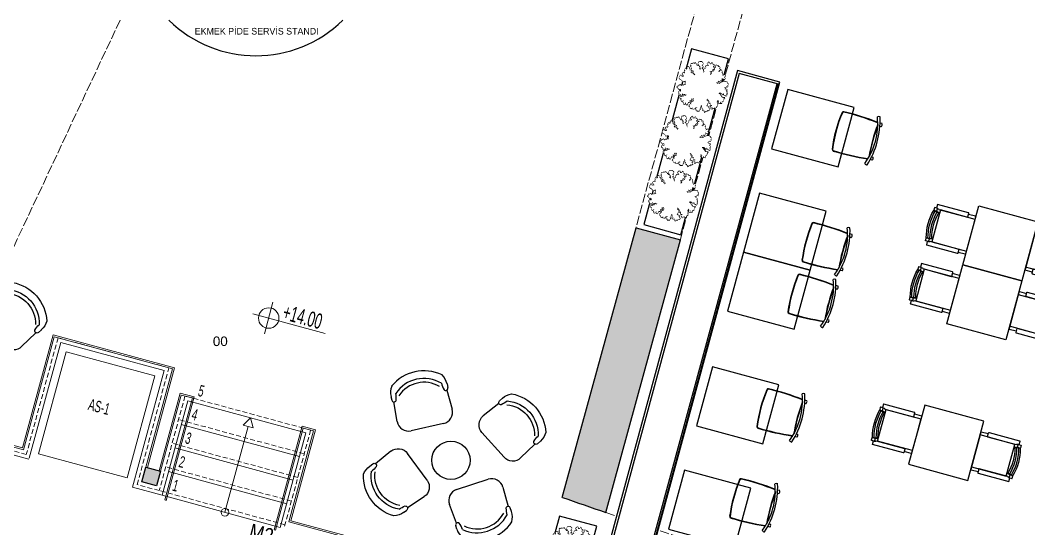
# Model space of a CAD drawing. Header units: millimetres. Extents: x 24907 to 30960, y 3978 to 9944.
# Drawn here: x 27360 to 28677, y 7295 to 7959 of the extents above; entities that cross this region are included whole.
import ezdxf
from ezdxf.enums import TextEntityAlignment as Align

# ---------------------------------------------------------------- set-up
doc = ezdxf.new("R2010")
doc.units = ezdxf.units.MM
doc.set_wipeout_variables(frame=1)
for name, pattern in [('ACAD_ISO02W100', [15, 12, -3]), ('DOT', [6.35, 0, -6.35]), ('HIDDEN', [9.525, 6.35, -3.175])]:
    doc.linetypes.add(name, pattern=pattern)
for name, color, linetype in [('200-EquipID-2d', 7, 'Continuous'), ('7-DEC-FURN', 8, 'Continuous'), ('A-bitki', 252, 'Continuous'), ('A-tefris', 31, 'Continuous'), ('A-wipeout', 120, 'Continuous')]:
    doc.layers.add(name, color=color, linetype=linetype)
for name, color, linetype, lineweight in [('apn', 100, 'Continuous', 20), ('iz', 241, 'DOT', 13), ('kl', 5, 'Continuous', 25), ('mr', 124, 'Continuous', 13), ('p1', 8, 'HIDDEN', 13), ('pr1', 181, 'Continuous', 13), ('y2', 52, 'Continuous', 13), ('y3', 3, 'Continuous', 13), ('y5', 170, 'Continuous', 13), ('ç-kl', 30, 'Continuous', 25)]:
    doc.layers.add(name, color=color, linetype=linetype, lineweight=lineweight)
doc.layers.add('skl', color=7, linetype='Continuous', lineweight=13, true_color=0x787878)
doc.styles.add('ARIAL', font='arial.ttf', dxfattribs={"width": 0.6, "height": 50})
doc.styles.add('olcu1-100', font='arial.ttf', dxfattribs={"width": 0.6, "height": 22.5})
doc.styles.add('ROMANS', font='micross.ttf')
doc.styles.add('STYLE5', font='arial.ttf', dxfattribs={"width": 0.6})
doc.styles.add('TAKSİM', font='GOTHIC.TTF', dxfattribs={"height": 20})

# ---------------------------------------------------------------- blocks, each defined once
blk = doc.blocks.new('kot-p')
for p, q in [((0, 24), (0, -24)), ((86.1, 0), (-24, 0))]:
    blk.add_line(p, q)
blk.add_circle((0, 0), 15)
blk = doc.blocks.new('xfykhl')
for p, q in [((140396.7, 69816.5), (140440.2, 69816.5)), ((140383.1, 69774.9), (140381.7, 69800.8)), ((140455.2, 69800.8), (140454, 69774.8)), ((140381, 69767), (140381, 69772)), ((140456, 69767), (140456, 69772))]:
    blk.add_line(p, q)
for centre, radius, start, end in [((140396.7, 69801.5), 15, 90, 182.6407), ((140440.2, 69801.5), 15, 357.3593, 90), ((140384, 69772), 3, 33.0059, 180), ((140403.9, 69766.8), 22.9, 179.4957, 213.4796), ((140347.1, 69763), 40.8, 2.4019, 15.1399), ((140418.5, 69796.8), 44.4, 226.3972, 313.6028), ((140418.5, 69796.8), 39.4, 226.3972, 313.6028), ((140489.8, 69763), 40.8, 164.8601, 177.5981), ((140453, 69772), 3, 0, 146.9941), ((140433, 69766.8), 22.9, 326.5204, 0.5043), ((140418.5, 69796.8), 54.4, 231.7044, 308.2956)]:
    blk.add_arc(centre, radius, start, end)
blk = doc.blocks.new('sandalye-01-p')
blk.add_wipeout([(57.7, 0), (57.2, 8.1), (55.2, 18.5), (54.7, 18.5), (55.2, 19), (55.2, 22), (54.7, 22.5), (52.3, 22.5), (52.3, 27.5), (10.5, 27.5), (10, 27), (10, 25.5), (0.5, 25.5), (0, 25), (0, -25), (0.5, -25.5), (10, -25.5), (10, -27), (10.5, -27.5), (51.8, -27.5), (52.3, -27), (52.3, -22.5), (54.7, -22.5), (55.2, -22), (55.2, -19), (54.7, -18.5), (55.2, -18.5), (56.8, -10.8)])
for p, q in [((51.2, 18.5), (47, 17.5)), ((48.1, 17.3), (47, 17.3)), ((52.9, 18.5), (48.1, 17.3)), ((51.2, 22.5), (49.1, 22)), ((49.1, 21.5), (49.1, 22)), ((51.2, 18.5), (55.2, 18.5)), ((48.1, -17.3), (47, -17.3)), ((51.2, -18.5), (47, -17.5)), ((53, -18.5, 0), (48.1, -17.3, 0)), ((49.1, -21.5), (49.1, -22)), ((51.2, -22.5), (49.1, -22)), ((51.2, -22.5), (49.1, -22)), ((51.2, -18.5), (55.2, -18.5))]:
    blk.add_line(p, q)
for points in [[(49.1, 21.5), (10.5, 21.5, -0.414214), (10, 22), (10, 27, -0.414214), (10.5, 27.5), (52.3, 27.5), (52.3, 22.5)], [(10, -25.5), (0.5, -25.5, -0.414214), (0, -25), (0, 25, -0.414214), (0.5, 25.5), (10, 25.5)], [(49.1, -21.5), (10.5, -21.5, 0.414214), (10, -22), (10, -27, 0.414214), (10.5, -27.5), (51.8, -27.5, 0.414214), (52.3, -27), (52.3, -22.5)]]:
    blk.add_lwpolyline(points, format="xyb")
blk.add_lwpolyline([(0, -21.5), (0, 21.5), (47, 21.5), (47, -21.5)], close=True)
for points in [[(51.7, 22.5), (54.7, 22.5, -0.414214), (55.2, 22), (55.2, 19, -0.414214), (54.7, 18.5), (51.7, 18.5, -0.414214), (51.2, 19), (51.2, 22, -0.414214)], [(51.7, -22.5), (54.7, -22.5, 0.414214), (55.2, -22), (55.2, -19, 0.414214), (54.7, -18.5), (51.7, -18.5, 0.414214), (51.2, -19), (51.2, -22, 0.414214)]]:
    blk.add_lwpolyline(points, format="xyb", close=True)
for centre, radius, start, end in [((-17.3, 0), 67.7, 345.1598, 14.8482), ((-16.2, 0, 0), 68.9, 344.9605, 15.0473), ((-15.2, 0, 0), 68.9, 15.5809, 15.5887), ((-12.2, 0), 67.7, 344.1276, 15.8724), ((-11.2, 0), 68.9, 344.4113, 15.5887)]:
    blk.add_arc(centre, radius, start, end)
blk = doc.blocks.new('masa-02-p')
at = {"xscale": -1}
blk.add_blockref('sandalye-01-p', (-40, -40), dxfattribs=at)
blk.add_blockref('sandalye-01-p', (40, -40))
blk.add_wipeout([(-40, 0), (40, 0), (40, -80), (-40, -80)]).dxf.layer = 'A-wipeout'
blk.add_lwpolyline([(-40, 0), (40, 0), (40, -80), (-40, -80)], close=True)
blk = doc.blocks.new('masa-01-p')
at = {"xscale": -1}
for p in [(-40, -40), (-40, -120)]:
    blk.add_blockref('sandalye-01-p', p, dxfattribs=at)
for p in [(40, -40), (40, -120)]:
    blk.add_blockref('sandalye-01-p', p)
blk.add_wipeout([(-40, 0), (40, 0), (40, -80), (-40, -80)]).dxf.layer = 'A-wipeout'
blk.add_lwpolyline([(-40, 0), (40, 0), (40, -80), (-40, -80)], close=True)
blk.add_wipeout([(-40, -80), (40, -80), (40, -160), (-40, -160)]).dxf.layer = 'A-wipeout'
blk.add_lwpolyline([(-40, -80), (40, -80), (40, -160), (-40, -160)], close=True)
blk = doc.blocks.new('saksı2')
blk.add_wipeout([(138961.9, 69047.1), (138961.9, 68996.9), (139199.8, 68996.9), (139199.8, 69047.1)]).dxf.layer = 'A-wipeout'
at = {"ltscale": 100}
blk.add_lwpolyline([(139199.8, 68996.9), (139199.8, 69047.1), (138961.9, 69047.1), (138961.9, 68996.9)], close=True, dxfattribs=at)
blk = doc.blocks.new('WERGG')
for points in [[(-30.77, 3.19), (-30.79, 3.1), (-30.71, 3.01), (-30.76, 2.92), (-30.86, 2.96), (-30.87, 2.84), (-31.02, 2.84), (-31.12, 2.71), (-31.22, 2.81), (-31.34, 2.7), (-31.42, 2.73), (-31.36, 2.6), (-31.5, 2.54), (-31.34, 2.45), (-31.22, 2.35), (-31.15, 2.43), (-31.02, 2.38), (-30.99, 2.27), (-31, 2.18), (-31.15, 2.2), (-31.22, 2.07), (-31.2, 2), (-31.1, 2.04), (-31.09, 1.88), (-31, 1.83), (-30.97, 1.93), (-30.89, 1.93), (-30.89, 1.83), (-30.79, 1.91), (-30.87, 2.08), (-30.69, 1.96), (-30.57, 2.07), (-30.46, 2), (-30.36, 2.08), (-30.4, 1.9), (-30.54, 1.96), (-30.57, 1.8), (-30.72, 1.78), (-30.78, 1.67), (-30.93, 1.63), (-30.87, 1.51), (-30.75, 1.55), (-30.73, 1.37), (-30.66, 1.29), (-30.47, 1.45), (-30.54, 1.25), (-30.43, 1.22), (-30.43, 1.11), (-30.32, 1.08), (-30.22, 1.32), (-30.2, 1.14), (-30.06, 1.08), (-30.02, 1.36), (-29.85, 1.39), (-29.94, 1.55), (-29.69, 1.62), (-29.84, 1.72), (-29.77, 1.82), (-29.65, 1.79), (-29.62, 1.91), (-29.52, 1.69), (-29.55, 1.53), (-29.67, 1.5), (-29.69, 1.36), (-29.77, 1.4), (-29.65, 1.24), (-29.79, 1.22), (-29.75, 1.13), (-29.86, 1.04), (-29.72, 1), (-29.69, 0.89), (-29.53, 0.85), (-29.43, 1), (-29.44, 0.85), (-29.29, 0.85), (-29.18, 0.97), (-29.2, 1.07), (-29.1, 1.05), (-29.08, 1.11), (-28.99, 1.04), (-29.09, 0.99), (-29.11, 0.85), (-28.93, 0.85), (-28.97, 0.75), (-28.81, 0.79), (-28.72, 0.81), (-28.72, 0.97), (-28.78, 1), (-28.64, 1.01), (-28.75, 1.06), (-28.69, 1.1), (-28.75, 1.22), (-28.67, 1.28), (-28.72, 1.37), (-28.65, 1.44), (-28.56, 1.29), (-28.59, 1.21), (-28.45, 1.16), (-28.43, 0.97), (-28.33, 1.06), (-28.3, 0.96), (-28.18, 0.95), (-28.21, 0.82), (-28.06, 1), (-27.96, 0.99), (-27.99, 1.1), (-27.83, 1.1), (-27.82, 1.18), (-27.75, 1.15), (-27.83, 1.27), (-27.96, 1.34), (-27.86, 1.45), (-28.17, 1.46), (-28.1, 1.82), (-28.14, 1.9), (-28.11, 1.99), (-28.24, 1.94), (-28.32, 2.09), (-28.27, 2.2), (-27.99, 1.99), (-27.97, 1.81), (-27.87, 1.89), (-27.81, 1.74), (-27.82, 1.62), (-27.66, 1.7), (-27.63, 1.62), (-27.76, 1.52), (-27.63, 1.47), (-27.66, 1.35), (-27.55, 1.35), (-27.53, 1.52), (-27.43, 1.42), (-27.37, 1.54), (-27.25, 1.44), (-27.22, 1.64), (-27.1, 1.79), (-27.19, 1.82), (-27.16, 1.91), (-27.18, 2.01), (-27.16, 2.06), (-27.28, 2.11), (-27.24, 2.25), (-27.25, 2.35), (-27.08, 2.28), (-27.1, 2.14), (-27.02, 2.04), (-26.92, 2.11), (-26.98, 2.26), (-26.86, 2.19), (-26.88, 2.12), (-26.75, 2.15), (-26.82, 2.28), (-26.64, 2.41), (-26.69, 2.46), (-26.67, 2.58), (-26.74, 2.6), (-26.59, 2.72), (-26.91, 2.66), (-26.89, 2.77), (-27, 2.7), (-26.99, 2.82), (-27.11, 2.86), (-27.19, 2.88), (-27.14, 2.96), (-27.29, 2.96), (-27.33, 3.04), (-27.16, 3.13), (-26.97, 3.05), (-26.85, 2.98), (-26.9, 3.11), (-26.79, 3.11), (-26.77, 2.99), (-26.64, 3.01), (-26.56, 2.95), (-26.48, 3.02), (-26.57, 3.11), (-26.47, 3.19), (-26.61, 3.21), (-26.54, 3.32), (-26.71, 3.43), (-26.59, 3.56), (-26.74, 3.58), (-26.85, 3.56), (-26.82, 3.66), (-26.96, 3.66), (-26.77, 3.81), (-26.75, 3.87), (-26.62, 3.88), (-26.63, 3.94), (-26.73, 3.99), (-26.64, 4.04), (-26.66, 4.16), (-26.79, 4.18), (-26.75, 4.28), (-26.93, 4.29), (-27.03, 4.29), (-27.18, 4.23), (-27.39, 4.07), (-27.48, 3.93), (-27.58, 3.98), (-27.71, 3.88), (-27.85, 3.96), (-27.7, 4.07), (-27.71, 4.21), (-27.56, 4.14), (-27.51, 4.29), (-27.38, 4.28), (-27.38, 4.43), (-27.42, 4.53), (-27.14, 4.53), (-27.08, 4.6), (-27.21, 4.7), (-27.14, 4.82), (-27.18, 4.95), (-27.43, 4.76), (-27.38, 4.91), (-27.51, 4.92), (-27.5, 5.09), (-27.59, 5.07), (-27.57, 5.21), (-27.72, 5.31), (-27.76, 5.13), (-27.84, 5.14), (-27.82, 5.05), (-27.92, 5.1), (-27.86, 5.26), (-27.77, 5.32), (-27.92, 5.4), (-27.87, 5.46), (-27.87, 5.54), (-28.11, 5.52), (-28.04, 5.63), (-28.22, 5.63), (-28.32, 5.62), (-28.23, 5.41), (-28.36, 5.37), (-28.29, 5.2), (-28.36, 5.07), (-28.28, 5.05), (-28.5, 4.93), (-28.54, 4.76), (-28.48, 4.73), (-28.56, 4.6), (-28.63, 4.57), (-28.66, 4.78), (-28.76, 4.86), (-28.52, 5), (-28.59, 5.08), (-28.47, 5.17), (-28.41, 5.29), (-28.55, 5.41), (-28.56, 5.51), (-28.43, 5.58), (-28.67, 5.64), (-28.74, 5.81), (-28.8, 5.61), (-28.96, 5.57), (-28.99, 5.71), (-29.1, 5.73), (-29.09, 5.64), (-29.21, 5.57), (-29.09, 5.5), (-28.98, 5.41), (-29.07, 5.33), (-29.27, 5.3), (-29.14, 5.18), (-29.27, 5.24), (-29.27, 5.09), (-29.21, 5.03), (-29.36, 4.92), (-29.27, 4.73), (-29.26, 4.55), (-29.43, 4.84), (-29.57, 4.98), (-29.65, 4.96), (-29.5, 5.16), (-29.67, 5.23), (-29.61, 5.35), (-29.58, 5.48), (-29.76, 5.59), (-29.93, 5.54), (-30.04, 5.47), (-30.05, 5.33), (-29.91, 5.18), (-29.79, 5.1), (-29.71, 4.93), (-29.66, 4.81), (-29.85, 4.83), (-29.87, 5.04), (-29.95, 5.14), (-30.07, 5.06), (-30.09, 5.2), (-30.14, 5.08), (-30.19, 5.22), (-30.28, 5.22), (-30.38, 5.35), (-30.38, 5.21), (-30.54, 5.24), (-30.57, 5.13), (-30.68, 5.14), (-30.76, 5.06), (-30.64, 4.97), (-30.75, 4.87), (-30.6, 4.86), (-30.64, 4.75), (-30.52, 4.7), (-30.53, 4.59), (-30.42, 4.5), (-30.31, 4.53), (-30.28, 4.44), (-30.22, 4.34), (-30.25, 4.27), (-30.06, 4.26), (-30.11, 4.09), (-30.32, 4.22), (-30.42, 4.3), (-30.48, 4.2), (-30.58, 4.34), (-30.5, 4.43), (-30.63, 4.51), (-30.71, 4.39), (-30.67, 4.57), (-30.82, 4.56), (-30.78, 4.68), (-30.92, 4.75), (-31.03, 4.68), (-30.96, 4.57), (-31.02, 4.42), (-31.13, 4.55), (-31.2, 4.4), (-31.09, 4.32), (-31.21, 4.26), (-31.09, 4.18), (-31.11, 4.04), (-31.27, 4.04), (-31.34, 3.91), (-31.24, 3.89), (-31.16, 3.8), (-31.09, 3.73), (-31.24, 3.66), (-31.36, 3.67), (-31.45, 3.77), (-31.53, 3.46), (-31.43, 3.39), (-31.28, 3.34), (-31.16, 3.29), (-31.09, 3.19), (-30.92, 3.31), (-30.86, 3.24), (-30.86, 3.42), (-30.77, 3.19)], [(-29.21, 3.37), (-29.08, 3.27), (-29.12, 3.13), (-29.1, 3.02), (-29.07, 2.89)], [(-28.81, 3.41), (-28.92, 3.33), (-29.05, 3.36), (-29.15, 3.48)], [(-28.75, 3.33), (-28.92, 3.21), (-28.98, 3.12), (-28.97, 3.01)]]:
    blk.add_lwpolyline(points)
blk.add_wipeout([(-27.18, 4.95), (-27.14, 4.82), (-27.21, 4.7), (-27.08, 4.6), (-27.14, 4.53), (-27.42, 4.53), (-27.38, 4.43), (-27.38, 4.28), (-27.51, 4.29), (-27.56, 4.14), (-27.71, 4.21), (-27.7, 4.07), (-27.85, 3.96), (-27.71, 3.88), (-27.58, 3.98), (-27.48, 3.93), (-27.39, 4.07), (-27.18, 4.23), (-27.03, 4.29), (-26.93, 4.29), (-26.75, 4.28), (-26.79, 4.18), (-26.66, 4.16), (-26.64, 4.04), (-26.73, 3.99), (-26.63, 3.94), (-26.62, 3.88), (-26.75, 3.87), (-26.77, 3.81), (-26.96, 3.66), (-26.82, 3.66), (-26.85, 3.56), (-26.74, 3.58), (-26.59, 3.56), (-26.71, 3.43), (-26.54, 3.32), (-26.61, 3.21), (-26.47, 3.19), (-26.57, 3.11), (-26.48, 3.02), (-26.56, 2.95), (-26.64, 3.01), (-26.77, 2.99), (-26.79, 3.11), (-26.9, 3.11), (-26.85, 2.98), (-26.97, 3.05), (-27.16, 3.13), (-27.33, 3.04), (-27.29, 2.96), (-27.14, 2.96), (-27.19, 2.88), (-27.11, 2.86), (-26.99, 2.82), (-27, 2.7), (-26.89, 2.77), (-26.91, 2.66), (-26.59, 2.72), (-26.74, 2.6), (-26.67, 2.58), (-26.69, 2.46), (-26.64, 2.41), (-26.82, 2.28), (-26.75, 2.15), (-26.88, 2.12), (-26.86, 2.19), (-26.98, 2.26), (-26.92, 2.11), (-27.02, 2.04), (-27.1, 2.14), (-27.08, 2.28), (-27.25, 2.35), (-27.24, 2.25), (-27.28, 2.11), (-27.16, 2.06), (-27.18, 2.01), (-27.16, 1.91), (-27.19, 1.82), (-27.1, 1.79), (-27.22, 1.64), (-27.25, 1.44), (-27.37, 1.54), (-27.43, 1.42), (-27.53, 1.52), (-27.55, 1.35), (-27.66, 1.35), (-27.63, 1.47), (-27.76, 1.52), (-27.63, 1.62), (-27.66, 1.7), (-27.82, 1.62), (-27.81, 1.74), (-27.87, 1.89), (-27.97, 1.81), (-27.99, 1.99), (-28.27, 2.2), (-28.32, 2.09), (-28.24, 1.94), (-28.11, 1.99), (-28.14, 1.9), (-28.1, 1.82), (-28.17, 1.46), (-27.86, 1.45), (-27.96, 1.34), (-27.83, 1.27), (-27.75, 1.15), (-27.82, 1.18), (-27.83, 1.1), (-27.99, 1.1), (-27.96, 0.99), (-28.06, 1), (-28.21, 0.82), (-28.18, 0.95), (-28.3, 0.96), (-28.33, 1.06), (-28.43, 0.97), (-28.45, 1.16), (-28.59, 1.21), (-28.56, 1.29), (-28.65, 1.44), (-28.72, 1.37), (-28.67, 1.28), (-28.75, 1.22), (-28.69, 1.1), (-28.75, 1.06), (-28.64, 1.01), (-28.78, 1), (-28.72, 0.97), (-28.72, 0.81), (-28.81, 0.79), (-28.97, 0.75), (-28.93, 0.85), (-29.11, 0.85), (-29.09, 0.99), (-28.99, 1.04), (-29.08, 1.11), (-29.1, 1.05), (-29.2, 1.07), (-29.18, 0.97), (-29.29, 0.85), (-29.44, 0.85), (-29.43, 1), (-29.53, 0.85), (-29.69, 0.89), (-29.72, 1), (-29.86, 1.04), (-29.75, 1.13), (-29.79, 1.22), (-29.65, 1.24), (-29.77, 1.4), (-29.69, 1.36), (-29.67, 1.5), (-29.55, 1.53), (-29.52, 1.69), (-29.62, 1.91), (-29.65, 1.79), (-29.77, 1.82), (-29.84, 1.72), (-29.69, 1.62), (-29.94, 1.55), (-29.85, 1.39), (-30.02, 1.36), (-30.06, 1.08), (-30.2, 1.14), (-30.22, 1.32), (-30.32, 1.08), (-30.43, 1.11), (-30.43, 1.22), (-30.54, 1.25), (-30.47, 1.45), (-30.66, 1.29), (-30.73, 1.37), (-30.75, 1.55), (-30.87, 1.51), (-30.93, 1.63), (-30.78, 1.67), (-30.72, 1.78), (-30.57, 1.8), (-30.54, 1.96), (-30.4, 1.9), (-30.36, 2.08), (-30.46, 2), (-30.57, 2.07), (-30.69, 1.96), (-30.87, 2.08), (-30.79, 1.91), (-30.89, 1.83), (-30.89, 1.93), (-30.97, 1.93), (-31, 1.83), (-31.09, 1.88), (-31.1, 2.04), (-31.2, 2), (-31.22, 2.07), (-31.15, 2.2), (-31, 2.18), (-30.99, 2.27), (-31.02, 2.38), (-31.15, 2.43), (-31.22, 2.35), (-31.34, 2.45), (-31.5, 2.54), (-31.36, 2.6), (-31.42, 2.73), (-31.34, 2.7), (-31.22, 2.81), (-31.12, 2.71), (-31.02, 2.84), (-30.87, 2.84), (-30.86, 2.96), (-30.76, 2.92), (-30.71, 3.01), (-30.79, 3.1), (-30.77, 3.19), (-30.86, 3.42), (-30.86, 3.24), (-30.92, 3.31), (-31.09, 3.19), (-31.16, 3.29), (-31.28, 3.34), (-31.43, 3.39), (-31.53, 3.46), (-31.45, 3.77), (-31.36, 3.67), (-31.24, 3.66), (-31.09, 3.73), (-31.16, 3.8), (-31.24, 3.89), (-31.34, 3.91), (-31.27, 4.04), (-31.11, 4.04), (-31.09, 4.18), (-31.21, 4.26), (-31.09, 4.32), (-31.2, 4.4), (-31.13, 4.55), (-31.02, 4.42), (-30.96, 4.57), (-31.03, 4.68), (-30.92, 4.75), (-30.78, 4.68), (-30.82, 4.56), (-30.67, 4.57), (-30.71, 4.39), (-30.63, 4.51), (-30.5, 4.43), (-30.58, 4.34), (-30.48, 4.2), (-30.42, 4.3), (-30.32, 4.22), (-30.11, 4.09), (-30.06, 4.26), (-30.25, 4.27), (-30.22, 4.34), (-30.28, 4.44), (-30.31, 4.53), (-30.42, 4.5), (-30.53, 4.59), (-30.52, 4.7), (-30.64, 4.75), (-30.6, 4.86), (-30.75, 4.87), (-30.64, 4.97), (-30.76, 5.06), (-30.68, 5.14), (-30.57, 5.13), (-30.54, 5.24), (-30.38, 5.21), (-30.38, 5.35), (-30.28, 5.22), (-30.19, 5.22), (-30.14, 5.08), (-30.09, 5.2), (-30.07, 5.06), (-29.95, 5.14), (-29.87, 5.04), (-29.85, 4.83), (-29.66, 4.81), (-29.71, 4.93), (-29.79, 5.1), (-29.91, 5.18), (-30.05, 5.33), (-30.04, 5.47), (-29.93, 5.54), (-29.76, 5.59), (-29.58, 5.48), (-29.61, 5.35), (-29.67, 5.23), (-29.5, 5.16), (-29.65, 4.96), (-29.57, 4.98), (-29.43, 4.84), (-29.26, 4.55), (-29.27, 4.73), (-29.36, 4.92), (-29.21, 5.03), (-29.27, 5.09), (-29.27, 5.24), (-29.14, 5.18), (-29.27, 5.3), (-29.07, 5.33), (-28.98, 5.41), (-29.09, 5.5), (-29.21, 5.57), (-29.09, 5.64), (-29.1, 5.73), (-28.99, 5.71), (-28.96, 5.57), (-28.8, 5.61), (-28.74, 5.81), (-28.67, 5.64), (-28.43, 5.58), (-28.56, 5.51), (-28.55, 5.41), (-28.41, 5.29), (-28.47, 5.17), (-28.59, 5.08), (-28.52, 5), (-28.76, 4.86), (-28.66, 4.78), (-28.63, 4.57), (-28.56, 4.6), (-28.48, 4.73), (-28.54, 4.76), (-28.5, 4.93), (-28.28, 5.05), (-28.36, 5.07), (-28.29, 5.2), (-28.36, 5.37), (-28.23, 5.41), (-28.32, 5.62), (-28.22, 5.63), (-28.04, 5.63), (-28.11, 5.52), (-27.87, 5.54), (-27.87, 5.46), (-27.92, 5.4), (-27.77, 5.32), (-27.86, 5.26), (-27.92, 5.1), (-27.82, 5.05), (-27.84, 5.14), (-27.76, 5.13), (-27.72, 5.31), (-27.57, 5.21), (-27.59, 5.07), (-27.5, 5.09), (-27.51, 4.92), (-27.38, 4.91), (-27.43, 4.76)])
blk = doc.blocks.new('sandalye_cuba')
blk.add_wipeout([(53055.5, -17375), (53062.8, -17372.3), (53061.2, -17393.9), (53061.1, -17417.9), (53062.2, -17420.5), (53081, -17422.1), (53095.1, -17422.2), (53114.3, -17420.5), (53115.7, -17418.6), (53116.8, -17396.6), (53113.8, -17373), (53121.3, -17374.8), (53122.4, -17370), (53113.6, -17367.9), (53113.4, -17364.1), (53107.3, -17364.3), (53107.4, -17366.3), (53094.8, -17364.8), (53084, -17364.7), (53069.6, -17366.3), (53068, -17366.5), (53067.8, -17364.6), (53063.2, -17364.6), (53063.2, -17368), (53055, -17370.2)])
at = {"layer": '7-DEC-FURN'}
for points in [[(53063.6, -17365.6), (53063.6, -17368.4)], [(53067.4, -17367.6), (53067.4, -17365.6)], [(53109.1, -17367.6), (53109.1, -17365.6)], [(53112.9, -17365.6), (53112.9, -17368.4)]]:
    blk.add_lwpolyline(points, dxfattribs=at)
for centre, radius, start, end in [((53058.9, -17371.5), 3.28, 162.9537, 227.0808), ((53088.2, -17473.7), 108.1, 72.5077, 107.4923), ((53088.2, -17456.2), 88.1, 68.9829, 111.0171), ((53065.5, -17368.9), 3.81, 60.3166, 119.6834), ((53088.2, -17153.9), 218.1, 264.1409, 275.8591), ((53088.2, -17153.9), 217.6, 264.5054, 275.4946), ((53111, -17368.9), 3.81, 60.3166, 119.6834), ((53117.6, -17371.5), 3.28, 312.9192, 17.0463), ((53374.4, -17407.8), 312.9, 173.3436, 181.864), ((53374.4, -17407.8), 312.4, 173.3436, 181.864), ((52802.1, -17407.8), 312.4, 358.136, 6.6564), ((52802.1, -17407.8), 312.9, 358.136, 6.6564), ((53063.7, -17417.9), 2, 181.864, 262.4968), ((53063.7, -17417.9), 1.5, 181.864, 262.4968), ((53088.2, -17231.5), 190.1, 262.4968, 277.5032), ((53088.2, -17231.5), 189.6, 262.4968, 277.5032), ((53112.8, -17417.9), 1.5, 277.5032, 358.136), ((53112.8, -17417.9), 2, 277.5032, 358.136)]:
    blk.add_arc(centre, radius, start, end, dxfattribs=at)
blk = doc.blocks.new('attrib')
at = {"layer": '200-EquipID-2d', "style": 'ARIAL'}
blk.add_attdef('POS', text='', height=2.5, dxfattribs=at).set_placement((0, 0, -1), align=Align.MIDDLE)
at = {"layer": '200-EquipID-2d', "style": 'ROMANS', "flags": 1}
for tag, p in [('ZONA', (0, -4.91, -2)), ('EQUIPMENTDATA', (0, -7.89, -2)), ('LONGDESCR', (0, -11.3, -2)), ('EQUIPMENTCONN', (0, -14.71, -2)), ('ACCESSORYDATA', (0, -18.55, -2)), ('ACCESSORYCONN', (0, -21.86, -2))]:
    blk.add_attdef(tag, text='', height=2.5, dxfattribs=at).set_placement(p, align=Align.CENTER)

msp = doc.modelspace()

# ---------------------------------------------------------------- hatches: boundary and pattern name
at = {"layer": 'skl'}
h = msp.add_hatch(color=256, dxfattribs=at)
h.dxf.hatch_style = 1
h.paths.add_polyline_path([(28067.9, 7335.9), (28124.8, 7316.2), (28222, 7672.2), (28164.1, 7688)])
h = msp.add_hatch(color=256, dxfattribs=at)
h.dxf.hatch_style = 1
h.paths.add_polyline_path([(27543.4, 7370.2), (27524.1, 7375.4), (27518.9, 7356.1), (27538.2, 7350.9)])
h.paths.add_polyline_path([(27403.8, 6855.8), (27384.5, 6861), (27379.3, 6841.7), (27398.6, 6836.5)])
h.paths.add_polyline_path([(27246.7, 6276.8), (27227.4, 6282), (27222.2, 6262.7), (27241.5, 6257.4)])

# ---------------------------------------------------------------- linework, layer by layer
msp.add_arc((27667.8, 8074.5), 161.8, 225.411, 314.589)
at = {"layer": 'A-tefris', "ltscale": 100}
msp.add_lwpolyline([(28041.3, 7227.2), (28089.7, 7214), (28112.9, 7298.3), (28064.4, 7311.4)], close=True, dxfattribs=at)
msp.add_circle((27922.5, 7384.3), 25, dxfattribs=at)
at = {"layer": 'apn'}
for points in [[(27526.1, 7374.9), (27561.4, 7505.2), (27403.1, 7548.2), (27363.1, 7400.5)], [(27524.1, 7375.4), (27559, 7503.8), (27404.6, 7545.7), (27364.5, 7398)], [(27541.5, 7370.7), (27569, 7472.1), (27587.3, 7467.1), (27550.7, 7332)], [(27543.4, 7370.2), (27570.4, 7469.6), (27584.9, 7465.7), (27548.7, 7332.5)], [(27152.2, 7455.7), (27364.5, 7398)], [(27152.7, 7457.6), (27363.1, 7400.5)], [(27905.5, 7253.3), (27713.4, 7305.4), (27745.6, 7424.1), (27728.2, 7428.8), (27691.6, 7293.7), (27693.5, 7293.2), (27729.7, 7426.4), (27743.2, 7422.7), (27710.9, 7304), (27904.9, 7251.4)], [(27548.7, 7332.5), (27550.7, 7332)]]:
    msp.add_lwpolyline(points, dxfattribs=at)
msp.add_lwpolyline([(27499.6, 7361.4), (27383.8, 7392.8), (27419.9, 7526), (27535.7, 7494.6)], close=True, dxfattribs=at)
at = {"layer": 'iz', "linetype": 'ACAD_ISO02W100'}
for p, q in [((28275, 8094.3), (28163.9, 7687.4)), ((28221.8, 7671.6), (28337.2, 8094.3)), ((27490.5, 7959.3), (27279.4, 7509.3))]:
    msp.add_line(p, q, dxfattribs=at)
msp.add_arc((31524.7, 17218.8), 10470, 251.05058, 258.45596, dxfattribs=at)
at = {"layer": 'kl'}
for p, q in [((28067.9, 7335.9), (28164.1, 7688)), ((28164.1, 7688), (28222, 7672.2)), ((28124.8, 7316.2), (28222, 7672.2))]:
    msp.add_line(p, q, dxfattribs=at)
msp.add_arc((31524.7, 17218.8), 10470, 250.72143, 251.05058, dxfattribs=at)
at = {"layer": 'mr'}
msp.add_line((27657.7, 7428.6), (27627.3, 7316.4), dxfattribs=at)
for points in [[(27733.2, 7420.3), (27578.8, 7462.2)], [(27724.8, 7389.4), (27570.4, 7431.3)], [(27716.4, 7358.5), (27562, 7400.4)], [(27708, 7327.6), (27553.6, 7369.5)], [(27699.6, 7296.7), (27545.2, 7338.6)]]:
    msp.add_lwpolyline(points, dxfattribs=at)
msp.add_lwpolyline([(27651.2, 7430.4), (27660.8, 7439.9), (27664.2, 7426.9)], close=True, dxfattribs=at)
msp.add_circle((27627.3, 7316.4), 5, dxfattribs=at)
at = {"layer": 'p1'}
for p, q in [((27409.4, 7544.4), (27368, 7391.9)), ((27554.1, 7505.1), (27409.4, 7544.4)), ((27512.8, 7352.6), (27554.1, 7505.1)), ((27575.2, 7468.3), (27541.7, 7344.8)), ((27739.3, 7423.8), (27704.5, 7295.4))]:
    msp.add_line(p, q, dxfattribs=at)
for points in [[(27368, 7391.9), (26388.4, 7657.7)], [(27739.3, 7423.8), (27575.2, 7468.3)], [(27730.9, 7392.9), (27566.9, 7437.4)], [(27722.5, 7362), (27558.5, 7406.5)], [(27714.2, 7331.1), (27550.1, 7375.7)], [(27541.7, 7344.8), (27512.8, 7352.6)], [(27705.8, 7300.2), (27541.7, 7344.8)]]:
    msp.add_lwpolyline(points, dxfattribs=at)
at = {"layer": 'pr1'}
for p, q in [((27548, 7501.6), (27412.9, 7538.3)), ((27506.6, 7349.1), (27548, 7501.6))]:
    msp.add_line(p, q, dxfattribs=at)
for points in [[(27371.5, 7385.8), (26391.9, 7651.6)], [(27371.8, 7386.9), (27412.9, 7538.3)], [(27545.2, 7338.6), (27578.8, 7462.2)], [(27699.6, 7296.7), (27733.2, 7420.3)], [(27545.2, 7338.6), (27506.6, 7349.1)], [(27545.2, 7338.6), (27506.6, 7349.1)]]:
    msp.add_lwpolyline(points, dxfattribs=at)
at = {"layer": 'ç-kl'}
msp.add_lwpolyline([(27518.9, 7356.1), (27524.1, 7375.4), (27543.4, 7370.2), (27538.2, 7350.9)], close=True, dxfattribs=at)

# ---------------------------------------------------------------- block references
at = {"layer": '200-EquipID-2d'}
ref = msp.add_blockref('attrib', (27621.3, 7539.8), dxfattribs=dict(at, xscale=5, yscale=5, zscale=5))
ref.add_attrib('POS', '00', dxfattribs={"color": 7, "height": 12.5, "style": 'ARIAL'}).set_placement((27621.3, 7539.8, -5), align=Align.MIDDLE)
at = {"layer": 'A-tefris', "ltscale": 100, "extrusion": (-1.6582e-07, 4.27777e-08, 1), "rotation": 254.8187731716681}
msp.add_blockref('sandalye_cuba', (59141, 54488.2, 0), dxfattribs=at)
at = {"layer": 'A-tefris', "ltscale": 100}
for name, p, rotation in [('masa-01-p', (28650.3, 7706.4), 344.8172531391941), ('xfykhl', (149517.7, 106416.5), 192.704711083778), ('xfykhl', (-84017.9, -102441.3), 18.00154499212297)]:
    msp.add_blockref(name, p, dxfattribs=dict(at, rotation=rotation))
at = {"layer": 'A-tefris', "ltscale": 100, "xscale": -1}
for name, p, rotation in [('xfykhl', (-13470.7, 158967.7), 131.5158213095004), ('xfykhl', (-12819.1, 158822.3), 131.5158213095004), ('masa-02-p', (28558.7, 7368.6), 164.8172531391941), ('xfykhl', (54522.5, -147161.5), 306.2189874012072)]:
    msp.add_blockref(name, p, dxfattribs=dict(at, rotation=rotation))
at = {"layer": 'y3', "xscale": 0.8888888889205729, "yscale": 0.8888888889205729, "zscale": 0.8888888889205729, "rotation": 344.8172531373259}
msp.add_blockref('kot-p', (27684.5, 7570.1), dxfattribs=at)

# ---------------------------------------------------------------- texts
at = {"style": 'TAKSİM'}
msp.add_text('EKMEK PİDE SERVİS STANDI', height=8.64, dxfattribs=at).set_placement((27668.8, 7940.4), align=Align.CENTER)
at = {"layer": 'y2', "ltscale": 30, "style": 'olcu1-100', "width": 0.6}
for s, p in [('5', (27591.2, 7468.6)), ('AS-1', (27447.7, 7450.5)), ('4', (27582.8, 7437.7)), ('3', (27574.4, 7406.8)), ('2', (27566, 7375.9)), ('1', (27557.7, 7345))]:
    msp.add_text(s, height=15, rotation=345.1601, dxfattribs=at).set_placement(p)
at = {"layer": 'y3', "style": 'STYLE5', "width": 0.6}
msp.add_text('+14.00', height=20, rotation=344.8173, dxfattribs=at).set_placement((27701.3, 7568.9))
at = {"layer": 'y5', "style": 'ARIAL', "width": 0.8}
msp.add_text('M2', height=20, rotation=345.1601, dxfattribs=at).set_placement((27657.4, 7282.7))

# ---------------------------------------------------------------- next in the draw order: block references
at = {"layer": 'A-bitki', "xscale": 13.1012862031572, "yscale": 13.1012862031572, "zscale": 13.1012862031572, "rotation": 344.8170827522594}
msp.add_blockref('WERGG', (28435.5, 7124.8), dxfattribs=at)
at = {"layer": 'A-tefris', "ltscale": 100, "rotation": 254.8170827522092}
msp.add_blockref('saksı2', (-1957.7, 160103.5), dxfattribs=at)

# ---------------------------------------------------------------- next in the draw order: block references
at = {"layer": 'A-bitki', "xscale": 13.1012862031572, "yscale": 13.1012862031572, "zscale": 13.1012862031572, "rotation": 344.8170827522594}
for p in [(28607.1, 7731.9), (28568.5, 7589.7)]:
    msp.add_blockref('WERGG', p, dxfattribs=at)

# ---------------------------------------------------------------- next in the draw order: block references
msp.add_blockref('WERGG', (28585.2, 7661), dxfattribs=at)

# ---------------------------------------------------------------- next in the draw order: wipeouts: each hides what was drawn before it
at = {"ltscale": 100}
msp.add_wipeout([(28168.7, 7203.3), (28113.5, 7218.3), (28296.6, 7893.3), (28351.9, 7878.3)], dxfattribs=at).translate(0, 0, 0).dxf.layer = 'A-tefris'

# ---------------------------------------------------------------- next in the draw order: linework, layer by layer
at = {"layer": 'A-tefris', "ltscale": 100, "extrusion": (5.65482e-09, 2.57611e-09, 1), "elevation": 0}
for points in [[(28113.4, 7218.3), (28168.7, 7203.3), (28351.9, 7878.2), (28296.6, 7893.3)], [(28117.1, 7220.4), (28168.6, 7206.5), (28350.2, 7875.6), (28298.7, 7889.6)]]:
    msp.add_lwpolyline(points, close=True, dxfattribs=at)
msp.add_lwpolyline([(28166.6, 7207), (28348.2, 7876.1)], dxfattribs=at)
at = {"layer": 'A-tefris', "ltscale": 100, "extrusion": (-8.7937e-10, -1.91108e-09, 1), "elevation": 0}
msp.add_lwpolyline([(28428.1, 7767.7), (28449, 7844.9), (28362.2, 7868.5), (28341.2, 7791.3), (28428.1, 7767.7)], dxfattribs=at)

# ---------------------------------------------------------------- next in the draw order: block references
at = {"layer": 'A-tefris', "ltscale": 100, "extrusion": (-1.6582e-07, 4.27777e-08, 1), "rotation": 254.8187731716681}
for p in [(59083.4, 54275.9, 0), (59042.8, 54126.3, 0), (59007.3, 54008.9, 0)]:
    msp.add_blockref('sandalye_cuba', p, dxfattribs=at)

# ---------------------------------------------------------------- next in the draw order: linework, layer by layer
at = {"layer": 'A-tefris', "ltscale": 100, "extrusion": (-8.7937e-10, -1.91108e-09, 1), "elevation": 0}
for points in [[(28329.9, 7405.8), (28350.8, 7483), (28264, 7506.6), (28243, 7429.4), (28329.9, 7405.8)], [(28293.2, 7270.7), (28314.2, 7347.9), (28227.3, 7371.4), (28206.4, 7294.2), (28293.2, 7270.7)]]:
    msp.add_lwpolyline(points, dxfattribs=at)

# ---------------------------------------------------------------- next in the draw order: block references
at = {"layer": 'A-tefris', "ltscale": 100, "extrusion": (-1.6582e-07, 4.27777e-08, 1), "rotation": 254.8187731716681}
msp.add_blockref('sandalye_cuba', (59101.7, 54343.4, 0), dxfattribs=at)

# ---------------------------------------------------------------- next in the draw order: linework, layer by layer
at = {"layer": 'A-tefris', "ltscale": 100, "extrusion": (-8.7937e-10, -1.91108e-09, 1), "elevation": 0}
for points in [[(28391.4, 7632.6), (28412.4, 7709.8), (28325.5, 7733.4), (28304.6, 7656.1), (28391.4, 7632.6)], [(28370.5, 7555.4), (28391.4, 7632.6), (28304.6, 7656.1), (28283.6, 7578.9), (28370.5, 7555.4)]]:
    msp.add_lwpolyline(points, dxfattribs=at)

doc.saveas('drawing.dxf')
